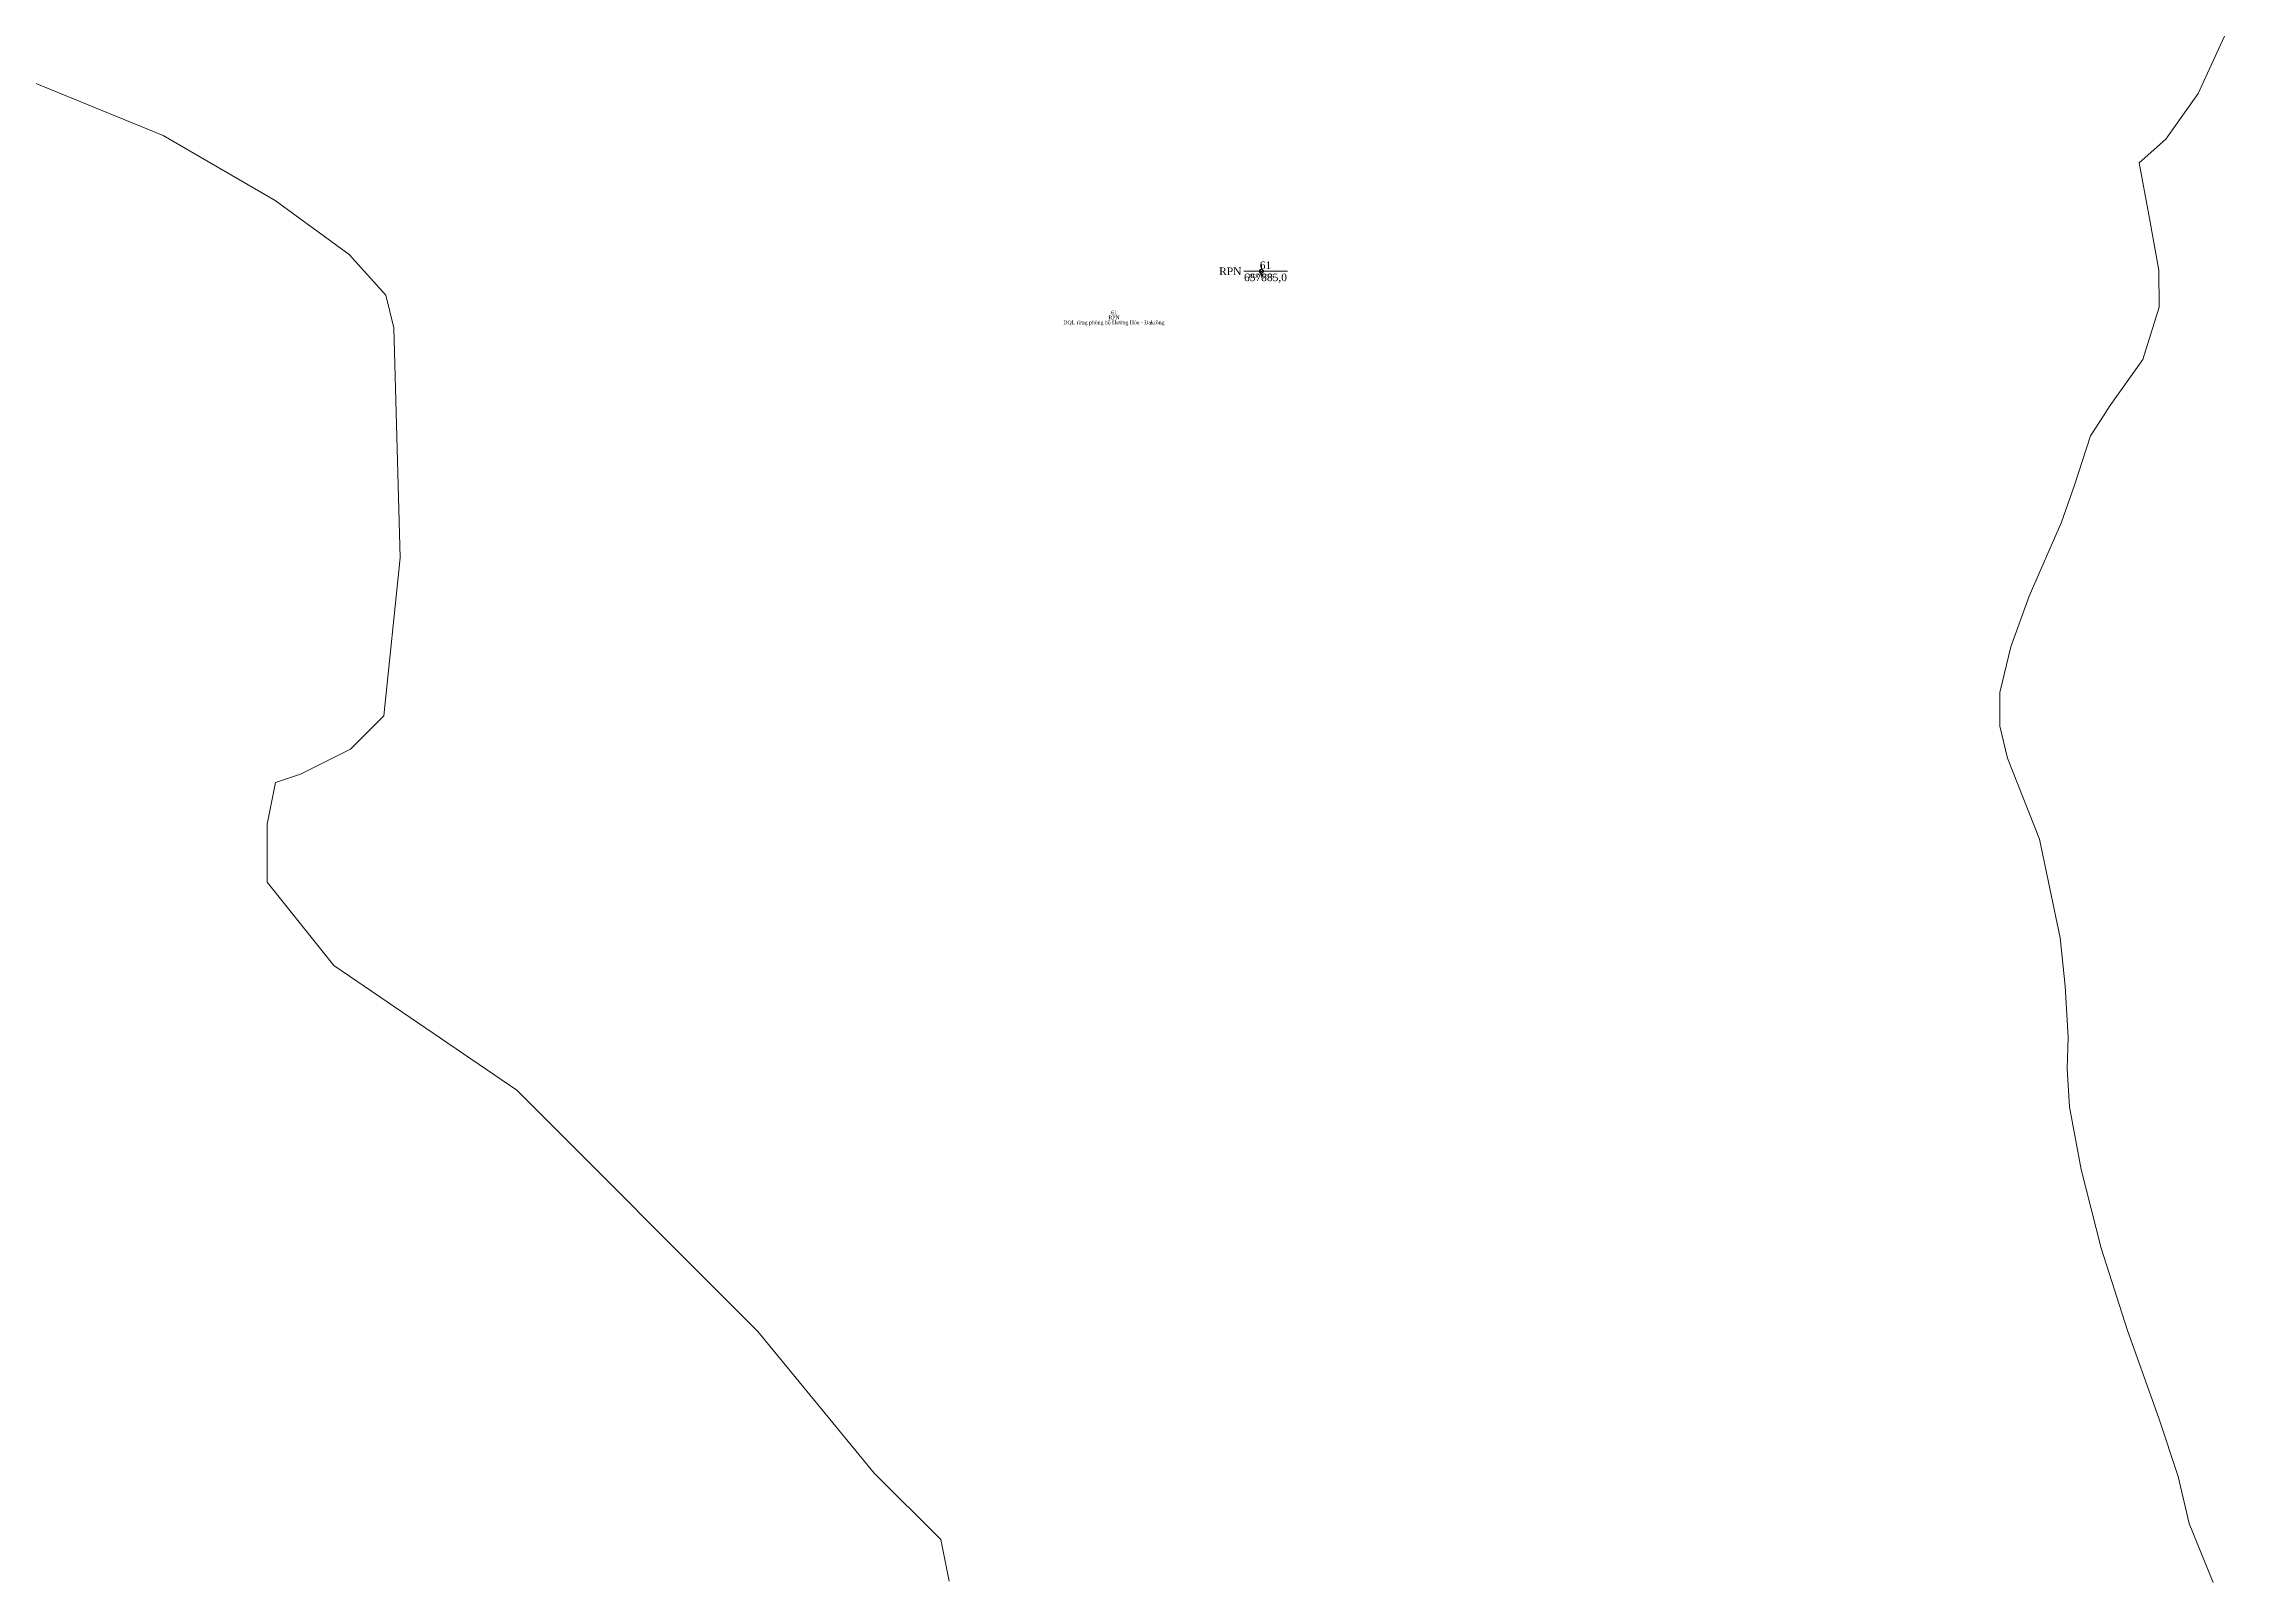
# Model space of a CAD drawing. Header units: metres. Extents: x 543340 to 549474, y 1840490 to 1845220.
# Drawn here: x 543979 to 544555, y 1843686 to 1844091 of the extents above; entities that cross this region are included whole.
import ezdxf
from ezdxf.enums import TextEntityAlignment as Align

# ---------------------------------------------------------------- set-up
doc = ezdxf.new("R2010")
doc.units = ezdxf.units.M
doc.header["$MEASUREMENT"] = 0
for name, color, linetype, lineweight in [('Level 10', 7, 'Continuous', 0), ('Level 11', 7, 'Continuous', 0), ('Level 13', 7, 'Continuous', 0), ('Level 15', 7, 'Continuous', 0), ('Level 19', 7, 'Continuous', 0), ('Level 2', 7, 'Continuous', 0), ('Level 4', 7, 'Continuous', 0)]:
    doc.layers.add(name, color=color, linetype=linetype, lineweight=lineweight)
doc.styles.add('Style-Times New Roman', font='times.ttf')

# ---------------------------------------------------------------- blocks, each defined once
blk = doc.blocks.new('CENTRD')
at = {"layer": 'Level 11', "linetype": 'Continuous', "lineweight": 0}
h = blk.add_hatch(color=1, dxfattribs=at)
edge = h.paths.add_edge_path()
edge.add_arc((0, 0), 1.5, 0, 360)
at = {"layer": 'Level 11', "color": 1, "linetype": 'Continuous', "lineweight": 0}
for p, q in [((-6.25, 0), (-12.5, 0)), ((0, 6.25), (-6.25, 0)), ((-6.25, 0), (0, -6.25)), ((0, 12.5), (0, 6.25)), ((6.25, 0), (0, 6.25)), ((0, -6.25), (6.25, 0)), ((12.5, 0), (6.25, 0)), ((0, -6.25), (0, -12.5))]:
    blk.add_line(p, q, dxfattribs=at)
blk = doc.blocks.new('N_THUA')
at = {"layer": 'Level 13', "color": 1, "linetype": 'Continuous', "lineweight": 0}
blk.add_line((-4.7, 0), (6.81, 0), dxfattribs=at)
at = {"layer": 'Level 13', "color": 5, "linetype": 'Continuous', "lineweight": 0, "style": 'Style-Times New Roman'}
blk.add_text('61', height=2, dxfattribs=at).set_placement((1.05, 1.6), align=Align.MIDDLE_CENTER)
at = {"layer": 'Level 2', "color": 3, "linetype": 'Continuous', "lineweight": 0, "style": 'Style-Times New Roman'}
blk.add_text('RPN', height=2, dxfattribs=at).set_placement((-5.3, 0), align=Align.MIDDLE_RIGHT)
at = {"layer": 'Level 4', "color": 1, "linetype": 'Continuous', "lineweight": 0, "style": 'Style-Times New Roman'}
blk.add_text('657885,0', height=2, dxfattribs=at).set_placement((1.05, -1.6), align=Align.MIDDLE_CENTER)

msp = doc.modelspace()

# ---------------------------------------------------------------- linework, layer by layer
at = {"layer": 'Level 10', "color": 7, "lineweight": 0, "flags": 128}
for points in [[(544550.73, 1843684.78), (544544.43, 1843700.32), (544541.57, 1843712.66), (544536.4, 1843728.1), (544528.19, 1843751.19), (544521.24, 1843772.87), (544515.95, 1843793.62), (544512.87, 1843810.16), (544512.24, 1843820.3), (544512.49, 1843828.54), (544511.73, 1843841.99), (544510.39, 1843854.72), (544504.98, 1843880.78), (544496.52, 1843902.08), (544494.52, 1843910.52), (544494.47, 1843919.39), (544497.41, 1843931.46), (544502.21, 1843944.84), (544510.8, 1843964.38), (544514.22, 1843974.06), (544518.39, 1843987.15), (544522.02, 1843992.64), (544523.35, 1843994.78), (544532.24, 1844007.25), (544536.56, 1844021.02), (544536.42, 1844030.77), (544533.77, 1844045.36), (544531.21, 1844059.07), (544538.32, 1844065.37), (544546.81, 1844077.36), (544554.76, 1844094.62)], [(543968.15, 1844083.49), (544010.12, 1844066.31), (544039.68, 1844049.13), (544059.18, 1844034.91), (544068.86, 1844024.19), (544070.93, 1844015.55), (544072.67, 1843954.96), (544068.28, 1843913.27), (544059.51, 1843904.49), (544046.36, 1843897.91), (544039.78, 1843895.71), (544037.59, 1843884.74), (544037.59, 1843869.38), (544055.13, 1843847.44), (544103.37, 1843814.53), (544166.95, 1843750.89), (544197.65, 1843713.59), (544215.19, 1843696.04), (544217.39, 1843685.07)]]:
    msp.add_lwpolyline(points, dxfattribs=at)

# ---------------------------------------------------------------- block references
at = {"layer": 'Level 11', "color": 1, "linetype": 'Continuous', "lineweight": 0, "xscale": 0.1, "yscale": 0.1, "zscale": 0.1}
msp.add_blockref('CENTRD', (544299.79, 1844030.5), dxfattribs=at)
at = {"layer": 'Level 2', "color": 3, "linetype": 'Continuous', "lineweight": 0}
msp.add_blockref('N_THUA', (544299.79, 1844030.5), dxfattribs=at)

# ---------------------------------------------------------------- texts
at = {"layer": 'Level 15', "color": 1, "linetype": 'Continuous', "lineweight": 0, "insert": (544260.9, 1844018.18), "char_height": 1, "attachment_point": 5, "line_spacing_factor": 0.790495, "style": 'Style-Times New Roman'}
msp.add_mtext('61\\PRPN\\PBQL rừng phòng hộ Hướng Hóa - Đakrông', dxfattribs=at)
at = {"layer": 'Level 19', "color": 2, "linetype": 'Continuous', "lineweight": 0, "insert": (544299.79, 1844030.5), "char_height": 1, "attachment_point": 5, "line_spacing_factor": 0.790495, "style": 'Style-Times New Roman'}
msp.add_mtext('1\\P61\\PBĐ015755', dxfattribs=at)

doc.saveas('drawing.dxf')
